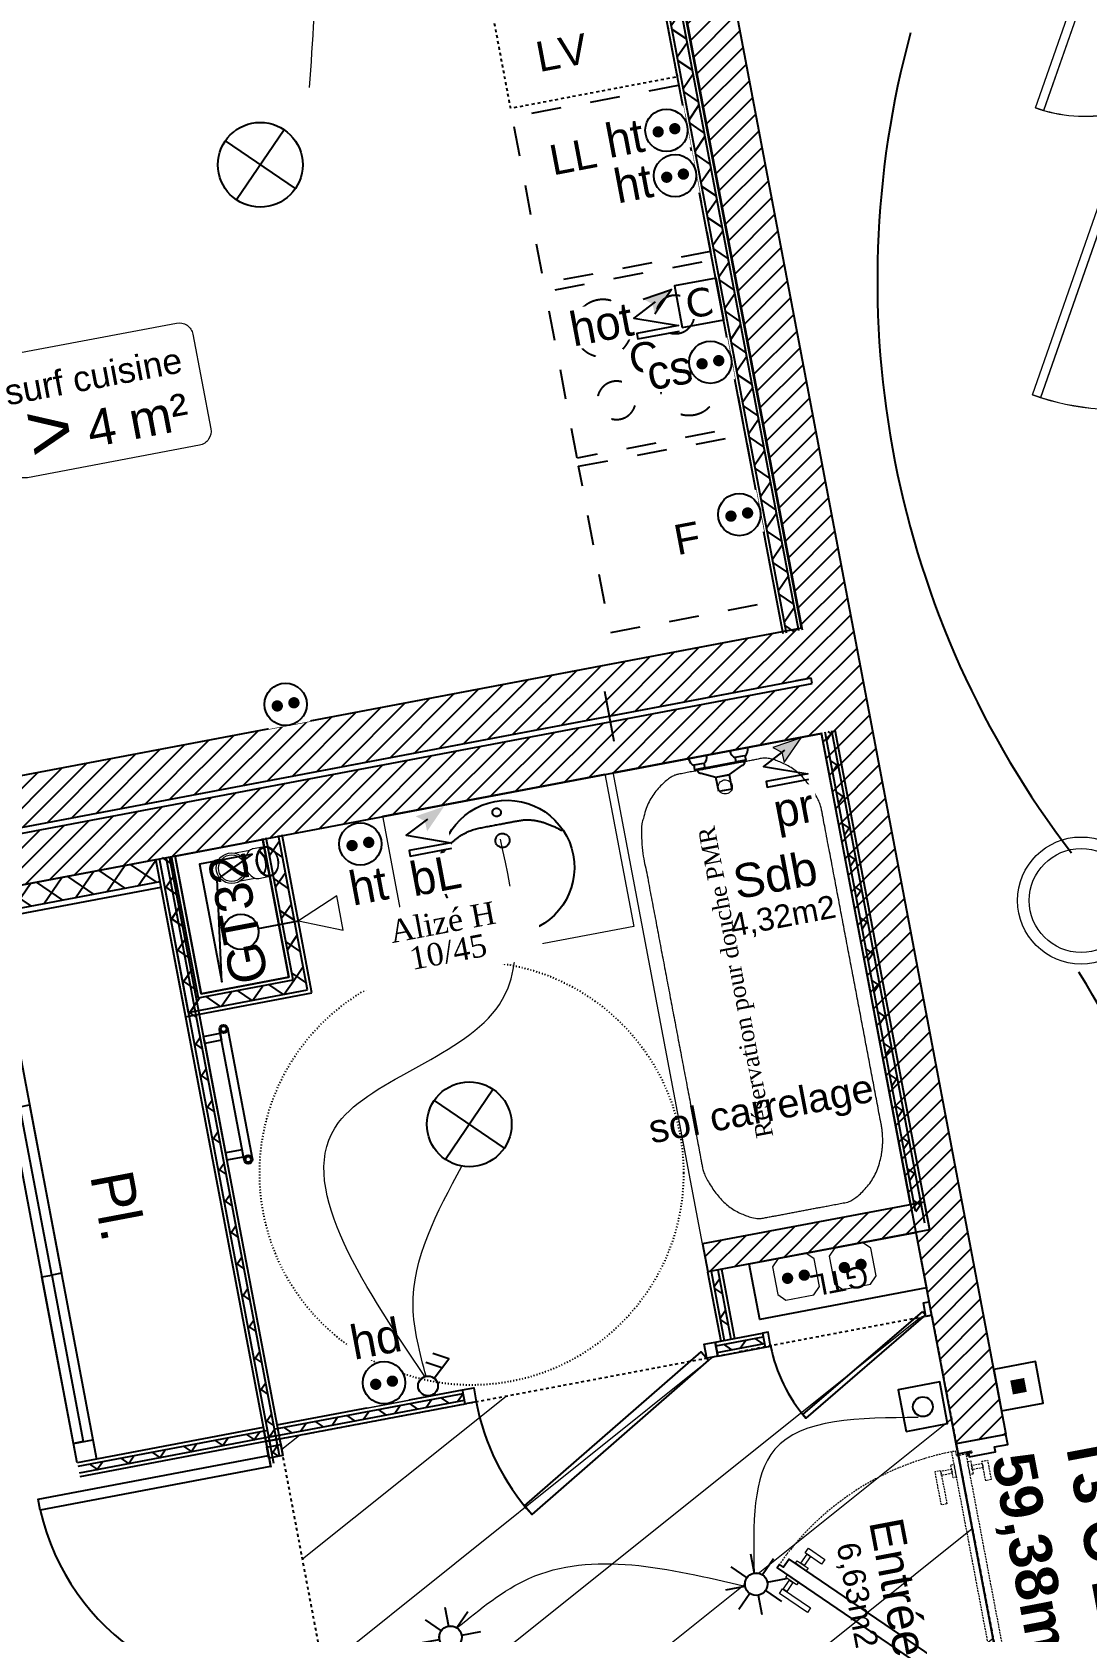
# Model space of a CAD drawing. Header units: centimetres. Extents: x 209280 to 319866, y -365283 to -277503.
# Drawn here: x 220700 to 224434, y -335328 to -329663 of the extents above; entities that cross this region are included whole.
import ezdxf

# ---------------------------------------------------------------- set-up
doc = ezdxf.new("R2010")
doc.units = ezdxf.units.CM
for name, pattern in [('Style de ligne -1', [0.41664, 0.20828, -0.20836]), ('Style de ligne -16', [0.192476, 0.123031, -0.069444]), ('Style de ligne -5', [0.20828, 0.069425, -0.138855])]:
    doc.linetypes.add(name, pattern=pattern)
doc.layers.get('0').update_dxf_attribs({"color": 252})
for name, color, linetype in [('3-BAT C-Niveau 1', 252, 'Continuous'), ('prlm-EAU-CHU', 42, 'Continuous'), ('prlm-EAU-EF', 161, 'Continuous'), ('prlm-GT', 242, 'Continuous'), ('prlm-MOD', 64, 'Continuous'), ('prlm-MOD-PB', 123, 'Continuous'), ('prlm-VMC', 93, 'Continuous')]:
    doc.layers.add(name, color=color, linetype=linetype)
for name, color, linetype, lineweight in [('prlm-CHAUFF-CONV', 1, 'Continuous', 25), ('prlm-ELEC-CFO', 1, 'Continuous', 25), ('prlm-GAZ', 2, 'Continuous', 25)]:
    doc.layers.add(name, color=color, linetype=linetype, lineweight=lineweight)
doc.layers.add('prlm-ZEROPLOT', color=254, linetype='Continuous', plot=False)
doc.styles.add('Geneva', font='arial.ttf')
doc.styles.add('Geneva (bold)', font='arialbd.ttf')
doc.styles.add('Helvetica', font='arial.ttf')
doc.styles.add('prlm-elec-cfo', font='comic.ttf', dxfattribs={"height": 12})
doc.styles.add('prlm-sejc', font='arial.ttf', dxfattribs={"height": 20})
doc.styles.add('prlm-vmc', font='pala.ttf', dxfattribs={"height": 14})
doc.styles.get("Standard").update_dxf_attribs({"font": 'isocp.shx', "height": 100})
pattern_1 = [(45, (89146.82, 134700.79), (-31.2347524, 39.0434405), [])]

# ---------------------------------------------------------------- blocks, each defined once
blk = doc.blocks.new('xi.ef100')
at = {"linetype": 'Continuous', "lineweight": 18}
for p, q in [((0, 0), (100, 0)), ((0, -30), (0, -35)), ((5, -30), (0, -30)), ((3.5, -32), (5, -32)), ((3.5, -35), (3.5, -32)), ((3.5, -35), (5, -32.4)), ((5, -32), (5, -30)), ((5, -32.4), (85.54, -78.9)), ((95, -30), (100, -30)), ((95, -32), (95, -30)), ((96.5, -32), (95, -32)), ((96.5, -35), (96.5, -32)), ((100, -30), (100, -35)), ((0, -35), (3.5, -35)), ((84.04, -81.5), (3.5, -35)), ((100, -35), (96.5, -35)), ((85.54, -78.9), (84.04, -81.5))]:
    blk.add_line(p, q, dxfattribs=at)
at = {"linetype": 'Continuous', "lineweight": 18, "flags": 128}
for points in [[(0, -35), (0, 0), (-5, 0), (-5, -35)], [(105, -35), (100, -35), (100, 0), (105, 0)]]:
    blk.add_lwpolyline(points, close=True, dxfattribs=at)
at = {"linetype": 'Continuous', "lineweight": 18}
blk.add_arc((3.5, -35), 93, 330, 0, dxfattribs=at)
at = {"insert": (51.73, -11.91), "char_height": 9.966, "width": 55.6525, "attachment_point": 5, "line_spacing_factor": 0.72537, "style": 'Geneva'}
blk.add_mtext('EF', dxfattribs=at)
blk = doc.blocks.new('xi.gdf60')
at = {"linetype": 'Continuous', "lineweight": 18}
for p, q in [((0, 0), (60, 0)), ((5, -30), (0, -30)), ((0, -30), (0, -35)), ((3.5, -35), (3.5, -32)), ((3.5, -32), (5, -32)), ((3.5, -35), (5, -32.4)), ((5, -32), (5, -30)), ((5, -32.4), (50.9, -58.9)), ((55, -32), (55, -30)), ((55, -30), (60, -30)), ((56.5, -32), (55, -32)), ((56.5, -35), (56.5, -32)), ((60, -30), (60, -35)), ((0, -35), (3.5, -35)), ((49.4, -61.5), (3.5, -35)), ((60, -35), (56.5, -35)), ((50.9, -58.9), (49.4, -61.5))]:
    blk.add_line(p, q, dxfattribs=at)
at = {"linetype": 'Continuous', "lineweight": 18, "flags": 128}
for points in [[(0, -35), (0, 0), (-5, 0), (-5, -35)], [(0, 0), (20, 0), (20, -20), (0, -20)], [(65, -35), (60, -35), (60, 0), (65, 0)]]:
    blk.add_lwpolyline(points, close=True, dxfattribs=at)
at = {"linetype": 'Continuous', "lineweight": 18}
blk.add_arc((3.5, -35), 53, 330, 0, dxfattribs=at)
at = {"insert": (31.83, -12.12), "char_height": 9.966, "width": 55.6525, "attachment_point": 5, "line_spacing_factor": 0.72537, "style": 'Geneva'}
blk.add_mtext('GDF', dxfattribs=at)
blk = doc.blocks.new('xi.be')
at = {"layer": 'prlm-VMC', "color": 0, "linetype": 'ByBlock', "lineweight": 5, "flags": 128}
blk.add_lwpolyline([(-6.17, -15), (6.17, -15), (0, 0)], close=True, dxfattribs=at)
at = {"layer": 'prlm-VMC', "color": 0, "linetype": 'ByBlock', "lineweight": 5}
blk.add_solid([(0, -1), (5.17, -14), (-5.17, -14), (0, -1)], dxfattribs=at)
blk = doc.blocks.new('xi.cee1')
at = {"layer": 'prlm-EAU-CHU', "color": 0, "lineweight": 13}
for p, q in [((7.43, 5), (2.17, 5)), ((12.09, 5.34), (8.77, 5.34)), ((2.17, -5), (7.43, -5)), ((8.77, -5.34), (12.09, -5.34))]:
    blk.add_line(p, q, dxfattribs=at)
for radius in [5.45, 4.69]:
    blk.add_circle((0, 0), radius, dxfattribs=at)
for centre, radius, start, end in [((10.09, 0.78), 4.99, 122.4397, 169.5051), ((8.79, 2.49), 2.86, 90.508, 118.9381), ((6.35, 0), 5.87, 317.8112, 42.1667), ((6.14, 0), 6.3, 318.9248, 41.0752), ((10.09, -0.78), 4.99, 190.4949, 237.5603), ((8.79, -2.49), 2.86, 241.0619, 269.492)]:
    blk.add_arc(centre, radius, start, end, dxfattribs=at)
for centre, major_axis, ratio in [((12.84, 0), (0, -5.44), 0.708306), ((12.94, 0), (0, -5.05), 0.707331)]:
    blk.add_ellipse(centre, major_axis=major_axis, ratio=ratio, dxfattribs=at)
blk = doc.blocks.new('xi.HOT')
at = {"layer": 'prlm-ELEC-CFO', "lineweight": 5}
blk.add_hatch(color=0, dxfattribs=at).paths.add_polyline_path([(-3, 6), (-0.1, 3.7), (0, 0), (7.5, 7.5)])
at = {"layer": 'prlm-ELEC-CFO', "color": 0}
for points in [[(-3, 6), (7.5, 7.5), (0, 0)], [(0.95, 4.23), (-7.5, 0), (7.5, -5.5), (-7.5, -5.5), (-7.5, -7.5), (7.5, -7.5)]]:
    blk.add_lwpolyline(points, dxfattribs=at)
blk = doc.blocks.new('xi.PCS')
at = {"color": 0, "lineweight": 5}
blk.add_wipeout([(-7.5, -7.5), (7.5, -7.5), (7.5, 7.5), (-7.5, 7.5)], dxfattribs=at).dxf.layer = 'prlm-ELEC-CFO'
at = {"layer": 'prlm-ELEC-CFO', "color": 0, "linetype": 'ByBlock', "lineweight": 5, "const_width": 2}
for points in [[(-4, 0, 1), (-2, 0, 1)], [(2, 0, 1), (4, 0, 1)]]:
    blk.add_lwpolyline(points, format="xyb", close=True, dxfattribs=at)
at = {"layer": 'prlm-ELEC-CFO', "color": 0, "linetype": 'ByBlock', "lineweight": -2}
blk.add_circle((0, 0), 7.5, dxfattribs=at)
blk = doc.blocks.new('xi.SF32')
at = {"layer": 'prlm-ELEC-CFO', "color": 0, "flags": 128}
blk.add_lwpolyline([(-7.5, -7.5), (7.5, -7.5), (7.5, 7.5), (-7.5, 7.5)], close=True, dxfattribs=at)
at = {"layer": 'prlm-ELEC-CFO', "color": 0, "linetype": 'ByBlock', "insert": (0, 0), "char_height": 10, "width": 11.36, "attachment_point": 5}
blk.add_mtext('{\\fVerdana|b0|i0|c0|p34;C}', dxfattribs=at)
blk = doc.blocks.new('xi.PC')
at = {"color": 0, "lineweight": 5}
blk.add_wipeout([(-7.5, -7.5), (7.5, -7.5), (7.5, 7.5), (-7.5, 7.5)], dxfattribs=at).dxf.layer = 'prlm-ELEC-CFO'
at = {"layer": 'prlm-ELEC-CFO', "color": 0, "linetype": 'ByBlock', "lineweight": 5, "const_width": 2}
for points in [[(-4, 0, 1), (-2, 0, 1)], [(2, 0, 1), (4, 0, 1)]]:
    blk.add_lwpolyline(points, format="xyb", close=True, dxfattribs=at)
at = {"layer": 'prlm-ELEC-CFO', "color": 0, "linetype": 'ByBlock', "lineweight": -2}
blk.add_circle((0, 0), 7.5, dxfattribs=at)
blk = doc.blocks.new('xi.PCHT')
at = {"color": 0, "lineweight": 5}
blk.add_wipeout([(-7.5, -7.5), (7.5, -7.5), (7.5, 7.5), (-7.5, 7.5)], dxfattribs=at).dxf.layer = 'prlm-ELEC-CFO'
at = {"layer": 'prlm-ELEC-CFO', "color": 0, "linetype": 'ByBlock', "lineweight": 5, "const_width": 2}
for points in [[(-4, 0, 1), (-2, 0, 1)], [(2, 0, 1), (4, 0, 1)]]:
    blk.add_lwpolyline(points, format="xyb", close=True, dxfattribs=at)
at = {"layer": 'prlm-ELEC-CFO', "color": 0, "linetype": 'ByBlock', "lineweight": -2}
blk.add_circle((0, 0), 7.5, dxfattribs=at)
blk = doc.blocks.new('xi.PTCE')
at = {"layer": 'prlm-ELEC-CFO', "color": 0}
for points in [[(-10.61, 10.61), (10.61, -10.61)], [(10.61, 10.61), (-10.61, -10.61)]]:
    blk.add_lwpolyline(points, dxfattribs=at)
at = {"layer": 'prlm-ELEC-CFO', "color": 0, "linetype": 'ByBlock'}
blk.add_circle((0, 0), 15, dxfattribs=at)
blk = doc.blocks.new('xi.4m²')
at = {"color": 0}
blk.add_wipeout([(-34.54, 20.54), (34.54, 20.54), (34.54, -20.54), (-34.54, -20.54)], dxfattribs=at).dxf.layer = 'prlm-ELEC-CFO'
at = {"layer": 'prlm-ELEC-CFO', "color": 0, "lineweight": 13}
blk.add_lwpolyline([(-31, 22), (31, 22, -0.414214), (36, 17), (36, -17, -0.414214), (31, -22), (-31, -22, -0.414214), (-36, -17), (-36, 17, -0.414214)], format="xyb", close=True, dxfattribs=at)
at = {"layer": 'prlm-ELEC-CFO', "color": 0, "attachment_point": 6, "line_spacing_factor": 0.8, "style": 'prlm-sejc'}
for s, insert, char_height in [('surf cuisine', (30.36, 8.9), 9), ('4 m²', (29.31, -9.19), 13)]:
    blk.add_mtext(s, dxfattribs=dict(at, insert=insert, char_height=char_height))
at = {"layer": 'prlm-ELEC-CFO', "color": 0, "style": 'prlm-sejc', "flags": 8}
blk.add_attdef('?', (-28.3, -16.79), '', height=20, dxfattribs=at)
blk = doc.blocks.new('xi.PCHD')
at = {"color": 0, "lineweight": 5}
blk.add_wipeout([(-7.5, -7.5), (7.5, -7.5), (7.5, 7.5), (-7.5, 7.5)], dxfattribs=at).dxf.layer = 'prlm-ELEC-CFO'
at = {"layer": 'prlm-ELEC-CFO', "color": 0, "linetype": 'ByBlock', "lineweight": 5, "const_width": 2}
for points in [[(-4, 0, 1), (-2, 0, 1)], [(2, 0, 1), (4, 0, 1)]]:
    blk.add_lwpolyline(points, format="xyb", close=True, dxfattribs=at)
at = {"layer": 'prlm-ELEC-CFO', "color": 0, "linetype": 'ByBlock', "lineweight": -2}
blk.add_circle((0, 0), 7.5, dxfattribs=at)
blk = doc.blocks.new('xi.PR')
at = {"layer": 'prlm-ELEC-CFO', "lineweight": 5}
blk.add_hatch(color=0, dxfattribs=at).paths.add_polyline_path([(-3, 6), (-0.1, 3.7), (0, 0), (7.5, 7.5)])
at = {"layer": 'prlm-ELEC-CFO', "color": 0, "lineweight": 5, "flags": 128}
blk.add_lwpolyline([(-3, 6), (-0.1, 3.7), (0, 0), (7.5, 7.5)], close=True, dxfattribs=at)
at = {"layer": 'prlm-ELEC-CFO', "color": 0}
blk.add_lwpolyline([(0.95, 4.23), (-7.5, 0), (7.5, -5.5), (-7.5, -5.5), (-7.5, -7.5), (7.5, -7.5)], dxfattribs=at)
blk = doc.blocks.new('xi.DA')
at = {"layer": 'prlm-ELEC-CFO', "color": 0}
for points in [[(0.61, -1.67), (7.04, 4.05), (1.81, 7.01)], [(4.05, 1.39), (-1.17, 4.34)]]:
    blk.add_lwpolyline(points, dxfattribs=at)
blk.add_circle((-2, -4), 3.5, dxfattribs=at)
blk = doc.blocks.new('xi.BL')
at = {"color": 0, "lineweight": 5}
blk.add_wipeout([(-7.5, -7.5), (7.5, -7.5), (7.5, 7.5), (-7.5, 7.5)], dxfattribs=at).dxf.layer = 'prlm-ELEC-CFO'
at = {"layer": 'prlm-ELEC-CFO', "lineweight": 5}
blk.add_hatch(color=0, dxfattribs=at).paths.add_polyline_path([(-3, 6), (-0.1, 3.7), (0, 0), (7.5, 7.5)])
at = {"layer": 'prlm-ELEC-CFO', "color": 0}
blk.add_lwpolyline([(0.95, 4.23), (-7.5, 0), (7.5, -5.5), (-7.5, -5.5), (-7.5, -7.5), (7.5, -7.5)], dxfattribs=at)
blk = doc.blocks.new('xi.dchrob')
at = {"layer": 'prlm-MOD', "color": 161}
for p, q in [((8.16, -2.3), (8.16, 2.3)), ((13.38, 1.16), (13.38, -1.16))]:
    blk.add_line(p, q, dxfattribs=at)
for points in [[(0, 10.66), (0, 4.16)], [(5.77, 7.56), (8.16, 2.38)], [(4.19, -5.66), (4.19, 5.66)], [(0, -4.16), (0, -10.66)], [(5.77, -7.26), (8.16, -2.37)]]:
    blk.add_lwpolyline(points, dxfattribs=at)
for points in [[(2.5, 9.16), (4.19, 9.16), (4.19, 5.66), (2.5, 5.66)], [(13.38, -2.37), (8.16, -2.37), (8.16, 2.38), (13.38, 2.38)], [(2.5, -5.66), (4.19, -5.66), (4.19, -9.16), (2.5, -9.16)]]:
    blk.add_lwpolyline(points, close=True, dxfattribs=at)
for centre, radius, start, end in [((0, 7.41), 3.25, 32.579, 90), ((4.65, 7.56), 1.13, 0, 114.0743), ((0, 7.41), 3.25, 270, 327.421), ((0, -7.41), 3.25, 32.579, 90), ((0, -7.41), 3.25, 270, 327.421), ((4.65, -7.26), 1.13, 245.9257, 360)]:
    blk.add_arc(centre, radius, start, end, dxfattribs=at)
blk = doc.blocks.new('xi.PCGTL')
at = {"layer": 'prlm-ELEC-CFO', "color": 0, "lineweight": 0}
blk.add_lwpolyline([(-7.5, -5), (-5, -7.5), (5, -7.5), (7.5, -5), (7.5, 5), (5, 7.5), (-5, 7.5), (-7.5, 5)], close=True, dxfattribs=at)
at = {"layer": 'prlm-ELEC-CFO', "color": 0, "linetype": 'ByBlock', "lineweight": 5, "const_width": 2}
for points in [[(-4, 0, 1), (-2, 0, 1)], [(2, 0, 1), (4, 0, 1)]]:
    blk.add_lwpolyline(points, format="xyb", close=True, dxfattribs=at)
blk = doc.blocks.new('xi.BSO')
at = {"layer": 'prlm-ELEC-CFO', "lineweight": 5}
blk.add_hatch(color=0, dxfattribs=at).paths.add_polyline_path([(-2.5, -2.5), (2.5, -2.5), (2.5, 2.5), (-2.5, 2.5)])
at = {"layer": 'prlm-ELEC-CFO', "color": 0, "flags": 128}
blk.add_lwpolyline([(-7.5, -7.5), (7.5, -7.5), (7.5, 7.5), (-7.5, 7.5)], close=True, dxfattribs=at)
blk = doc.blocks.new('xi.BP')
at = {"layer": 'prlm-ELEC-CFO', "color": 0, "flags": 128}
blk.add_lwpolyline([(-7.5, -7.5), (7.5, -7.5), (7.5, 7.5), (-7.5, 7.5)], close=True, dxfattribs=at)
at = {"layer": 'prlm-ELEC-CFO', "color": 0}
blk.add_circle((0, 0), 3.5, dxfattribs=at)
blk = doc.blocks.new('xi.SPOT')
at = {"color": 0, "lineweight": 5}
blk.add_wipeout([(-4, 0), (-2.83, -2.83), (0, -4), (2.83, -2.83), (4, 0), (2.83, 2.83), (0, 4), (-2.83, 2.83)], dxfattribs=at).dxf.layer = 'prlm-ELEC-CFO'
at = {"layer": 'prlm-ELEC-CFO', "color": 0, "linetype": 'ByBlock', "lineweight": -2, "flags": 128}
for points in [[(-7.69, 7.69), (-2.83, 2.83)], [(0, 10.88), (0, 4)], [(7.69, 7.69), (2.83, 2.83)], [(-10.88, 0), (-4, 0)], [(4, 0), (10.88, 0)], [(-2.83, -2.83), (-7.69, -7.69)], [(0, -4), (0, -10.88)], [(2.83, -2.83), (7.69, -7.69)]]:
    blk.add_lwpolyline(points, dxfattribs=at)
at = {"layer": 'prlm-ELEC-CFO', "color": 0, "linetype": 'ByBlock', "lineweight": -2}
blk.add_circle((0, 0), 4, dxfattribs=at)
blk = doc.blocks.new('xi.tsl-050-050')
at = {"layer": 'prlm-CHAUFF-CONV', "linetype": 'ByBlock', "lineweight": -2}
h = blk.add_hatch(color=0, dxfattribs=at)
edge = h.paths.add_edge_path()
edge.add_arc((-23.5, 7.5), 1.5, 0, 360)
edge = h.paths.add_edge_path(flags=17)
edge.add_arc((-23.5, 7.5), 1, 0, 360)
edge = h.paths.add_edge_path()
edge.add_arc((23.5, 7.5), 1.5, 0, 360)
edge = h.paths.add_edge_path(flags=17)
edge.add_arc((23.5, 7.5), 1, 0, 360)
at = {"layer": 'prlm-CHAUFF-CONV', "color": 0, "linetype": 'ByBlock', "lineweight": -2, "flags": 128}
for points in [[(23.5, 9), (-23.5, 9)], [(23.5, 6), (-23.5, 6)]]:
    blk.add_lwpolyline(points, dxfattribs=at)
at = {"layer": 'prlm-CHAUFF-CONV', "color": 0, "linetype": 'ByBlock', "lineweight": -2}
for points in [[(-19.73, 0), (-22.27, 0), (-22.27, 6), (-19.73, 6)], [(19.73, 0), (22.27, 0), (22.27, 6), (19.73, 6)]]:
    blk.add_lwpolyline(points, close=True, dxfattribs=at)
for centre, radius in [((-23.5, 7.5), 1.5), ((-23.5, 7.5), 1), ((23.5, 7.5), 1.5), ((23.5, 7.5), 1)]:
    blk.add_circle(centre, radius, dxfattribs=at)
at = {"layer": 'prlm-ZEROPLOT', "linetype": 'ByBlock', "lineweight": -2, "flags": 128}
blk.add_lwpolyline([(-21, 0), (21, 0)], dxfattribs=at)
blk = doc.blocks.new('xi.lumD')
at = {"layer": 'prlm-ELEC-CFO', "color": 0, "linetype": 'ByBlock', "lineweight": 13}
for radius in [22.49, 18.39]:
    blk.add_circle((0, 0), radius, dxfattribs=at)
blk = doc.blocks.new('Baignoire 175x75')
at = {"linetype": 'Continuous', "lineweight": 18, "flags": 128}
blk.add_lwpolyline([(0, 0), (170, 0), (170, -75), (0, -75)], close=True, dxfattribs=at)
at = {"linetype": 'Continuous', "lineweight": 18}
blk.add_ellipse((12.5, -37), major_axis=(2.5, 0), ratio=1, dxfattribs=at)
blk.add_open_spline([(140.1, -5), (146.77, -5), (158.33, -10.35), (165, -19.6), (165, -37.5), (165, -55.4), (158.33, -64.65), (146.77, -70), (85, -70), (23.23, -70), (11.67, -64.65), (5, -55.4), (5, -37.5), (5, -19.6), (11.67, -10.35), (23.23, -5), (83.33, -5), (140.1, -5)], degree=2, knots=[0, 0, 0, 0.017264, 0.034528, 0.051791, 0.150116, 0.16738, 0.184644, 0.201908, 0.504316, 0.52158, 0.538843, 0.556107, 0.654432, 0.671696, 0.68896, 0.706224, 1, 1, 1], dxfattribs=at)
blk = doc.blocks.new('xi.gtl')
at = {"linetype": 'Continuous', "flags": 128}
for points in [[(2.8, 22.99), (2.02, 24.35), (50.51, 52.34), (51.28, 50.98)], [(0, 25), (2.02, 25), (2.02, 20), (0, 20)], [(60, 25), (57.98, 25), (57.98, 20), (60, 20)], [(0, 15), (60, 15), (60, -5), (0, -5)]]:
    blk.add_lwpolyline(points, close=True, dxfattribs=at)
at = {"linetype": 'Continuous'}
blk.add_arc((2.02, 24.35), 55.99, 0.6678, 30, dxfattribs=at)
at = {"insert": (19.5, 10.66), "char_height": 7.565, "attachment_point": 1, "line_spacing_factor": 0.834288, "style": 'Helvetica'}
blk.add_mtext('GTL', dxfattribs=at)
at = {"flags": 1}
blk.add_attdef('GTL', (0, -5), '', height=0.018, dxfattribs=at)
blk = doc.blocks.new('Groupe-102-1')
at = {"linetype": 'Continuous', "lineweight": 18, "flags": 128}
blk.add_lwpolyline([(13386.91, -46753.06), (13308.3, -46767.92), (13298.08, -46713.88), (13376.69, -46699.02)], close=True, dxfattribs=at)
at = {"linetype": 'Continuous'}
for centre, major_axis in [((13342.14, -46732.16), (-4.41, 23.34)), ((13338.35, -46712.68), (-1.47, -0.28)), ((13340.45, -46722.64), (-2.46, -0.46))]:
    blk.add_ellipse(centre, major_axis=major_axis, ratio=1, dxfattribs=at)
blk.add_open_spline([(13319.34, -46727.16), (13324.53, -46719.77), (13339.84, -46716.77), (13353.12, -46714.36), (13361.53, -46719.18)], degree=2, dxfattribs=at)
blk = doc.blocks.new('Groupe-103-1')
at = {"linetype": 'Continuous', "flags": 128}
for points in [[(13189.91, -46943), (13153.69, -46751.72), (13160.56, -46750.42), (13196.79, -46941.69)], [(13154.99, -46758.6), (13153.69, -46751.72), (13160.56, -46750.42), (13161.87, -46757.3)], [(13166.15, -46817.55), (13154.99, -46758.6), (13158.43, -46757.95), (13169.59, -46816.9)], [(13180.88, -46876.51), (13169.59, -46816.9), (13173.03, -46816.25), (13184.32, -46875.86)], [(13188.61, -46936.12), (13177.44, -46877.17), (13180.88, -46876.51), (13192.04, -46935.47)], [(13189.91, -46943), (13188.61, -46936.12), (13195.48, -46934.82), (13196.79, -46941.69)]]:
    blk.add_lwpolyline(points, close=True, dxfattribs=at)
blk = doc.blocks.new('Sol carrelage')
at = {"insert": (0, -0.78), "char_height": 10.0872, "attachment_point": 2, "line_spacing_factor": 0.834288, "style": 'Helvetica'}
blk.add_mtext('sol carrelage', dxfattribs=at)
blk = doc.blocks.new('Groupe-46-1')
at = {"linetype": 'Style de ligne -1', "ltscale": 50.8, "flags": 128}
blk.add_lwpolyline([(13367.4, -46590.16), (13426.36, -46579), (13437.52, -46637.95), (13378.57, -46649.12)], close=True, dxfattribs=at)
at = {"insert": (13404.8, -46610.34), "char_height": 10.66, "attachment_point": 2, "rotation": 10.7475, "line_spacing_factor": 1.060906, "style": 'Geneva'}
blk.add_mtext('F', dxfattribs=at)
blk = doc.blocks.new('Groupe-47-1')
at = {"linetype": 'Style de ligne -1', "ltscale": 50.8, "flags": 128}
blk.add_lwpolyline([(13366.85, -46587.22), (13355.68, -46528.26), (13414.64, -46517.1), (13425.8, -46576.05)], close=True, dxfattribs=at)
at = {"linetype": 'Style de ligne -1', "ltscale": 50.8}
for points in [[(13378.32, -46531.37), (13380.99, -46531.99), (13384.97, -46535.72), (13386.55, -46540.94), (13385.29, -46546.24), (13381.54, -46550.22), (13376.3, -46551.79), (13370.97, -46550.55), (13366.99, -46546.83), (13365.41, -46541.61), (13366.67, -46536.3), (13370.42, -46532.33), (13375.66, -46530.75), (13378.32, -46531.37)], [(13400.07, -46543), (13398.29, -46542.59), (13395.64, -46540.11), (13394.58, -46536.63), (13395.42, -46533.09), (13397.92, -46530.44), (13401.42, -46529.39), (13404.97, -46530.22), (13407.63, -46532.7), (13408.68, -46536.18), (13407.84, -46539.72), (13405.34, -46542.37), (13401.84, -46543.42), (13400.07, -46543)], [(13404.13, -46571.83), (13401.47, -46571.21), (13397.48, -46567.48), (13395.91, -46562.27), (13397.16, -46556.96), (13400.91, -46552.99), (13406.16, -46551.41), (13411.48, -46552.65), (13415.47, -46556.38), (13417.05, -46561.59), (13415.79, -46566.9), (13412.04, -46570.87), (13406.8, -46572.45), (13404.13, -46571.83)], [(13382.39, -46560.2), (13384.16, -46560.61), (13386.82, -46563.1), (13387.87, -46566.57), (13387.03, -46570.11), (13384.53, -46572.76), (13381.04, -46573.81), (13377.49, -46572.98), (13374.83, -46570.5), (13373.78, -46567.02), (13374.62, -46563.49), (13377.12, -46560.84), (13380.61, -46559.78), (13382.39, -46560.2)]]:
    blk.add_open_spline(points, degree=2, dxfattribs=at)
blk = doc.blocks.new('Groupe-50-1')
at = {"linetype": 'Style de ligne -1', "ltscale": 50.8, "flags": 128}
blk.add_lwpolyline([(13414.07, -46514.15), (13355.13, -46525.37), (13343.91, -46466.43), (13402.86, -46455.21)], close=True, dxfattribs=at)

msp = doc.modelspace()

# ---------------------------------------------------------------- hatches: boundary and pattern name
at = {"linetype": 'Continuous'}
h = msp.add_hatch(dxfattribs=at)
h.set_pattern_fill('02_ISOLANT', color=256, scale=10, angle=-79.276405, style=0, pattern_type=2)
h.set_pattern_definition([(325.723595, (88960.93, 134700.79), (45.054865, 66.106423), []), (55.723595, (88960.93, 134700.79), (66.106423, -45.054865), [])])
h.paths.add_polyline_path([(222697.605, -328003.51), (222654.373, -328011.698), (223369.948, -331790.237), (223413.179, -331782.049)])
h = msp.add_hatch(dxfattribs=at)
h.set_pattern_fill('02_ISOLANT', color=256, scale=10, angle=100.701401, style=0, pattern_type=2)
h.set_pattern_definition([(145.7014, (88960.93, 134700.79), (-45.080468, -66.088966), []), (235.7014, (88960.93, 134700.79), (-66.088966, 45.080468), [])])
h.paths.add_polyline_path([(223827.546, -333838.076), (223860.041, -333880.785), (223530.586, -332137.424), (223507.003, -332141.881)])
h = msp.add_hatch(dxfattribs=at)
h.set_pattern_fill('02_ISOLANT', color=256, scale=10, angle=100.723595, style=0, pattern_type=2)
h.set_pattern_definition([(145.723595, (88960.93, 134700.79), (-45.054865, -66.106423), []), (235.723595, (88960.93, 134700.79), (-66.106423, 45.054865), [])])
h.paths.add_polyline_path([(221624.393, -333019.531), (221675.812, -333054.576), (221572.287, -332507.92), (221529.056, -332516.107)])
h = msp.add_hatch(dxfattribs=at)
h.set_pattern_fill('02_ISOLANT', color=256, scale=10, angle=-169.277032, style=0, pattern_type=2)
h.set_pattern_definition([(235.722968, (88960.93, 134700.79), (66.10593, -45.055588), []), (325.722968, (88960.93, 134700.79), (-45.055588, -66.10593), [])])
h.paths.add_polyline_path([(221152.365, -332672.151), (221137.481, -332593.548), (216769.1, -333420.776), (216783.985, -333499.379)])
h = msp.add_hatch(dxfattribs=at)
h.set_pattern_fill('02_ISOLANT', color=256, scale=10, angle=-79.276405, style=0, pattern_type=2)
h.set_pattern_definition([(325.723595, (88960.93, 134700.79), (45.054865, 66.106423), []), (55.723595, (88960.93, 134700.79), (66.106423, -45.054865), [])])
h.paths.add_polyline_path([(221192.892, -332579.813), (221149.66, -332588), (221253.177, -333134.614), (221288.222, -333083.195)])
h = msp.add_hatch(dxfattribs=at)
h.set_pattern_fill('02_ISOLANT', color=256, scale=10, angle=-79.276405, style=0, pattern_type=2)
h.set_pattern_definition([(325.723595, (88960.93, 134700.79), (45.054865, 66.106423), []), (55.723595, (88960.93, 134700.79), (66.106423, -45.054865), [])])
h.paths.add_polyline_path([(221173.241, -332583.534), (221149.66, -332588), (221555.264, -334729.759), (221574.379, -334701.713)])
h = msp.add_hatch(dxfattribs=at)
h.set_pattern_fill('02_ISOLANT', color=256, scale=10, angle=10.723595, style=0, pattern_type=2)
h.set_pattern_definition([(55.723595, (88960.93, 134700.79), (-66.106423, 45.054865), []), (145.723595, (88960.93, 134700.79), (45.054865, 66.106423), [])])
h.paths.add_polyline_path([(221288.222, -333083.195), (221253.177, -333134.614), (221675.812, -333054.576), (221624.393, -333019.531)])
h = msp.add_hatch(dxfattribs=at)
h.set_pattern_fill('MURS MACONNERIE-2', color=256, scale=10, style=0, pattern_type=2)
h.set_pattern_definition([(45, (89146.82, 134700.79), (-31.2347524, 39.0434405), [])])
h.paths.add_polyline_path([(223876.703, -333904.21), (223858.134, -333805.949), (223073.278, -333954.269), (223091.847, -334052.53)])
h = msp.add_hatch(dxfattribs=at)
h.set_pattern_fill('02_ISOLANT', color=256, scale=10, angle=-79.276405, style=0, pattern_type=2)
h.set_pattern_definition([(325.723595, (88960.93, 134700.79), (45.054865, 66.106423), []), (55.723595, (88960.93, 134700.79), (66.106423, -45.054865), [])])
h.paths.add_polyline_path([(223127.659, -334045.767), (223104.078, -334050.233), (223150.586, -334295.815), (223174.169, -334291.358)])
h = msp.add_hatch(dxfattribs=at)
h.set_pattern_fill('02_ISOLANT', color=256, scale=10, angle=10.701401, style=0, pattern_type=2)
h.set_pattern_definition([(55.7014, (88960.93, 134700.79), (-66.088966, 45.080468), []), (145.7014, (88960.93, 134700.79), (45.080468, 66.088966), [])])
h.paths.add_polyline_path([(223120.724, -334314.688), (223125.181, -334338.271), (223292.377, -334306.675), (223287.92, -334283.092)])
h = msp.add_hatch(dxfattribs=at)
h.set_pattern_fill('02_ISOLANT', color=256, scale=10, angle=10.701401, style=0, pattern_type=2)
h.set_pattern_definition([(55.7014, (88960.93, 134700.79), (-66.088966, 45.080468), []), (145.7014, (88960.93, 134700.79), (45.080468, 66.088966), [])])
h.paths.add_polyline_path([(221556.48, -334610.295), (221537.353, -334638.334), (222231.007, -334507.249), (222226.551, -334483.667)])
h = msp.add_hatch(dxfattribs=at)
h.set_pattern_fill('02_ISOLANT', color=256, scale=10, angle=-169.276405, style=0, pattern_type=2)
h.set_pattern_definition([(235.723595, (88960.93, 134700.79), (66.106423, -45.054865), []), (325.723595, (88960.93, 134700.79), (-45.054865, -66.106423), [])])
h.paths.add_polyline_path([(221561.513, -334633.974), (221533.476, -334614.857), (220862.43, -334741.939), (220866.896, -334765.519)])
h = msp.add_hatch(dxfattribs=at)
h.set_pattern_fill('02_ISOLANT', color=256, scale=10, angle=-79.276251, style=0, pattern_type=2)
h.set_pattern_definition([(325.723749, (88960.93, 134700.79), (45.054687, 66.106544), []), (55.723749, (88960.93, 134700.79), (66.106544, -45.054687), [])])
h.paths.add_polyline_path([(221564.109, -334647.587), (221536.062, -334628.472), (221544.09, -334670.86), (221567.67, -334666.394)])
at = {"layer": '3-BAT C-Niveau 1', "linetype": 'Continuous'}
h = msp.add_hatch(dxfattribs=at)
h.set_pattern_fill('MURS MACONNERIE-2', color=256, scale=10, style=0, pattern_type=2)
h.set_pattern_definition(pattern_1)
h.paths.add_polyline_path([(223971.073, -334662.236), (224147.93, -334628.743), (222456.469, -325697.101), (222279.612, -325730.594)])
h = msp.add_hatch(dxfattribs=at)
h.set_pattern_fill('MURS MACONNERIE-2', color=256, scale=10, style=0, pattern_type=2)
h.set_pattern_definition(pattern_1)
h.paths.add_polyline_path([(216623.489, -333244.795), (223457.542, -331950.572), (223424.049, -331773.715), (216589.996, -333067.938)])
h = msp.add_hatch(dxfattribs=at)
h.set_pattern_fill('MURS MACONNERIE-2', color=256, scale=10, style=0, pattern_type=2)
h.set_pattern_definition(pattern_1)
h.paths.add_polyline_path([(223494.757, -332147.079), (223461.264, -331970.223), (216637.353, -333262.525), (216670.846, -333439.381)])
at = {"layer": '3-BAT C-Niveau 1', "linetype": 'Continuous', "lineweight": 18}
h = msp.add_hatch(dxfattribs=at)
h.set_pattern_fill('BA 13', color=256, scale=10, style=0, pattern_type=2)
h.set_pattern_definition([(218.65981, (88960.93, 134700.8), (-199.24783, 287.75041), [])])
h.paths.add_polyline_path([(223042.612, -337274.896), (222806.714, -336028.014), (223196.645, -335954.17), (223187.341, -335905.043), (222748.286, -335988.191), (223165.037, -338190.098), (223881.331, -338054.446), (223926.469, -338292.795), (222325.248, -338596.033), (222280.11, -338357.685), (222280.089, -338357.689), (222318.249, -338559.192), (221660.157, -338683.821), (221385.014, -337230.429), (222043.106, -337105.801), (221576.866, -334644.097), (223196.225, -334337.957), (223196.102, -334336.238), (223884.161, -334205.934), (223884.99, -334207.678), (224418.6, -337014.313)])

# ---------------------------------------------------------------- linework, layer by layer
at = {"linetype": 'Continuous'}
for p, q in [((222697.605, -328003.51), (223413.179, -331782.049)), ((222697.605, -328003.51), (223413.179, -331782.049)), ((222710.378, -328001.091), (223425.952, -331779.631)), ((222654.373, -328011.698), (223369.948, -331790.237)), ((222654.373, -328011.698), (223369.948, -331790.237)), ((223809.944, -333814.943), (223494.229, -332144.295)), ((223827.546, -333838.076), (223507.003, -332141.881)), ((223827.546, -333838.076), (223507.003, -332141.881)), ((223860.041, -333880.785), (223530.586, -332137.424)), ((223860.041, -333880.785), (223530.586, -332137.424)), ((221609.202, -333009.177), (221516.283, -332518.526)), ((221624.393, -333019.531), (221529.056, -332516.107)), ((221624.393, -333019.531), (221529.056, -332516.107)), ((221675.812, -333054.576), (221572.287, -332507.92)), ((221675.812, -333054.576), (221572.287, -332507.92)), ((221137.481, -332593.548), (216769.1, -333420.776)), ((221149.66, -332588), (221555.264, -334729.759)), ((221149.66, -332588), (221555.264, -334729.759)), ((221149.66, -332588), (221253.177, -333134.614)), ((221149.66, -332588), (221253.177, -333134.614)), ((221173.241, -332583.534), (221574.379, -334701.713)), ((221173.241, -332583.534), (221574.379, -334701.713)), ((221186.014, -332581.115), (221584.733, -334686.521)), ((221192.892, -332579.813), (221288.222, -333083.195)), ((221192.892, -332579.813), (221288.222, -333083.195)), ((221205.665, -332577.394), (221298.576, -333068.003)), ((221152.365, -332672.151), (216783.985, -333499.379)), ((221156.087, -332691.802), (216787.706, -333519.03)), ((221288.222, -333083.195), (221624.393, -333019.531)), ((221288.222, -333083.195), (221624.393, -333019.531)), ((221298.576, -333068.003), (221609.202, -333009.177)), ((221253.177, -333134.614), (221675.812, -333054.576)), ((221253.177, -333134.614), (221675.812, -333054.576)), ((223858.134, -333805.949), (223073.278, -333954.269)), ((223858.134, -333805.949), (223876.703, -333904.21)), ((223073.278, -333954.269), (223091.847, -334052.53)), ((223876.703, -333904.21), (223091.847, -334052.53)), ((223104.078, -334050.233), (223150.586, -334295.815)), ((223104.078, -334050.233), (223150.586, -334295.815)), ((223127.659, -334045.767), (223174.169, -334291.358)), ((223127.659, -334045.767), (223174.169, -334291.358)), ((223140.432, -334043.349), (223186.943, -334288.944)), ((223118.31, -334301.914), (223285.506, -334270.318)), ((223120.724, -334314.688), (223287.92, -334283.092)), ((223120.724, -334314.688), (223287.92, -334283.092)), ((223125.181, -334338.271), (223292.377, -334306.675)), ((223125.181, -334338.271), (223292.377, -334306.675)), ((221537.353, -334638.334), (222231.007, -334507.249)), ((221537.353, -334638.334), (222231.007, -334507.249)), ((221556.48, -334610.295), (222226.551, -334483.667)), ((221556.48, -334610.295), (222226.551, -334483.667)), ((221566.839, -334595.107), (222224.137, -334470.893)), ((221533.476, -334614.857), (220862.43, -334741.939)), ((221533.476, -334614.857), (220862.43, -334741.939)), ((221561.513, -334633.974), (220866.896, -334765.519)), ((221561.513, -334633.974), (220866.896, -334765.519)), ((221536.062, -334628.472), (221544.09, -334670.86)), ((221536.062, -334628.472), (221544.09, -334670.86)), ((221576.7, -334644.329), (220869.315, -334778.292)), ((221564.109, -334647.587), (221567.67, -334666.394)), ((221564.109, -334647.587), (221567.67, -334666.394)), ((221579.301, -334657.941), (221580.443, -334663.975))]:
    msp.add_line(p, q, dxfattribs=at)
at = {"linetype": 'Continuous', "lineweight": 25}
for p, q in [((222710.378, -328001.091), (223425.952, -331779.631)), ((222641.6, -328014.116), (223357.175, -331792.655)), ((223809.944, -333814.943), (223494.229, -332144.295)), ((223877.643, -333903.919), (223543.36, -332135.01)), ((221609.202, -333009.177), (221516.283, -332518.526)), ((221691.004, -333064.93), (221585.06, -332505.501)), ((221137.481, -332593.548), (216769.1, -333420.776)), ((221136.887, -332590.419), (221544.909, -334744.951)), ((221136.887, -332590.419), (221242.823, -333149.806)), ((221186.014, -332581.115), (221584.733, -334686.521)), ((221205.665, -332577.394), (221298.576, -333068.003)), ((221156.087, -332691.802), (216787.706, -333519.03)), ((221298.576, -333068.003), (221609.202, -333009.177)), ((221242.823, -333149.806), (221691.004, -333064.93)), ((223091.305, -334052.652), (223137.812, -334298.229)), ((223140.432, -334043.349), (223186.943, -334288.944)), ((223186.943, -334288.944), (223285.506, -334270.318)), ((223118.31, -334301.914), (223137.812, -334298.229)), ((223127.595, -334351.045), (223118.31, -334301.914)), ((223127.595, -334351.045), (223294.791, -334319.449)), ((221526.994, -334653.522), (222233.421, -334520.023)), ((221566.839, -334595.107), (222224.137, -334470.893)), ((222233.421, -334520.023), (222224.137, -334470.893)), ((221518.289, -334604.502), (220860.011, -334729.166)), ((221520.87, -334618.118), (221531.317, -334673.279)), ((221576.7, -334644.329), (220869.315, -334778.292)), ((221531.317, -334673.279), (221580.443, -334663.975)), ((221579.301, -334657.941), (221580.443, -334663.975))]:
    msp.add_line(p, q, dxfattribs=at)
at = {"linetype": 'Continuous', "lineweight": 18}
for p, q in [((223858.134, -333805.949), (223073.278, -333954.269)), ((223876.703, -333904.21), (223091.847, -334052.53))]:
    msp.add_line(p, q, dxfattribs=at)
at = {"linetype": 'Style de ligne -1', "ltscale": 50.8, "flags": 128}
msp.add_lwpolyline([(222282.746, -329343.946), (222872.271, -329232.319), (222983.897, -329821.844), (222394.372, -329933.471)], close=True, dxfattribs=at)
at = {"linetype": 'Continuous', "flags": 128}
for points in [[(221480.646, -332574.273), (221293.39, -332609.736), (221372.159, -333025.669), (221355.443, -332663.453)], [(223094.869, -334366.024), (222469.353, -334911.579), (222443.061, -334881.433), (223068.577, -334335.878)], [(223127.597, -334351.056), (223088.293, -334358.484), (223079.006, -334309.342), (223118.31, -334301.914)], [(222272.728, -334512.607), (222233.423, -334520.034), (222224.137, -334470.893), (222263.441, -334463.465)], [(223970.582, -334662.329), (223977.213, -334697.343), (224024.455, -334688.397), (224025.378, -334693.271), (224014.49, -334695.333), (224016.916, -334708.144), (224110.257, -334690.467), (224106.908, -334672.782), (224154.069, -334663.85), (224147.438, -334628.836)], [(221538.76, -334712.58), (221531.317, -334673.279), (221580.455, -334663.973), (221587.898, -334703.275)], [(221544.341, -334742.052), (220728.836, -334896.493), (220721.393, -334857.192), (221536.898, -334702.75)], [(224127.504, -335639.652), (224135.952, -335627.257), (224121.243, -335617.232), (224140.955, -335588.311), (223380.171, -335069.798), (223360.459, -335098.72), (223345.751, -335088.695), (223337.303, -335101.09)]]:
    msp.add_lwpolyline(points, close=True, dxfattribs=at)
at = {"linetype": 'Style de ligne -16', "lineweight": 18, "ltscale": 50.8, "flags": 128}
for points in [[(224132.523, -335629.869), (224147.261, -335627.077), (224143.949, -335609.588), (224178.338, -335603.076), (224007.026, -334698.477), (223972.637, -334704.989), (223969.325, -334687.5), (223954.587, -334690.291)], [(223971.575, -334779.997), (223960.894, -334782.02), (223952.148, -334735.841), (223962.83, -334733.818)], [(224031.384, -334768.67), (224020.702, -334770.693), (224011.957, -334724.514), (224022.639, -334722.491)], [(224066.852, -334745.669), (224028.407, -334752.95), (224025.616, -334738.212), (224064.061, -334730.931)], [(224095.362, -334788.614), (224075.69, -334792.34), (224062.665, -334723.562), (224082.337, -334719.837)], [(223938.544, -334874.29), (223918.872, -334878.015), (223896.544, -334760.111), (223916.215, -334756.385)], [(223957.916, -334766.299), (223919.472, -334773.58), (223916.68, -334758.842), (223955.125, -334751.561)]]:
    msp.add_lwpolyline(points, close=True, dxfattribs=at)
at = {"linetype": 'Continuous', "lineweight": 18, "flags": 128}
for points in [[(224023.614, -334689.331), (224008.876, -334692.122), (224007.761, -334693.758), (224009.026, -334700.439), (224013.957, -334703.8), (224015.117, -334703.58), (224013.401, -334694.521), (224024.209, -334692.475)], [(223506.371, -335071.072), (223495.095, -335087.616), (223437.252, -335048.193), (223448.527, -335031.649)], [(223447.029, -335102.208), (223440.906, -335111.192), (223402.069, -335084.722), (223408.191, -335075.739)], [(223455.844, -335060.865), (223433.808, -335093.198), (223421.413, -335084.75), (223443.449, -335052.417)], [(223358.971, -335176.366), (223381.008, -335144.034), (223393.403, -335152.481), (223371.366, -335184.814)], [(223367.786, -335135.023), (223373.909, -335126.039), (223412.747, -335152.509), (223406.624, -335161.492)], [(223345.63, -335191.503), (223356.905, -335174.958), (223456.065, -335242.541), (223444.789, -335259.085)]]:
    msp.add_lwpolyline(points, close=True, dxfattribs=at)
at = {"linetype": 'Style de ligne -5', "ltscale": 50.8}
msp.add_circle((222256.072, -333703.802), 750.014, dxfattribs=at)
at = {"linetype": 'Continuous'}
for centre, start, end in [((223088.293, -334358.484), 190.701401, 221.784523), ((221538.76, -334712.58), 192.793441, 280.723749)]:
    msp.add_arc(centre, 830.542, start, end, dxfattribs=at)
at = {"linetype": 'Style de ligne -16', "lineweight": 18, "ltscale": 50.8}
msp.add_arc((224141.823, -335640.819), 968.799, 101.143503, 145.256375, dxfattribs=at)
at = {"layer": '3-BAT C-Niveau 1', "linetype": 'Continuous', "lineweight": 25}
for p, q in [((223424.049, -331773.715), (222279.612, -325730.594)), ((223424.049, -331773.715), (222279.612, -325730.594)), ((224147.93, -334628.743), (222456.469, -325697.101)), ((224147.93, -334628.743), (222456.469, -325697.101)), ((223424.049, -331773.715), (216589.996, -333067.938)), ((223424.049, -331773.715), (223369.822, -331783.985)), ((223192.965, -331817.478), (216589.996, -333067.938)), ((223457.542, -331950.572), (216623.489, -333244.795)), ((216637.353, -333262.525), (223461.264, -331970.223)), ((216637.353, -333262.525), (223461.264, -331970.223)), ((223457.542, -331950.572), (223403.315, -331960.841)), ((223461.264, -331970.223), (223457.542, -331950.572)), ((223461.264, -331970.223), (223457.542, -331950.572)), ((223226.458, -331994.334), (216623.489, -333244.795)), ((216670.846, -333439.381), (223494.757, -332147.079)), ((216670.846, -333439.381), (223494.757, -332147.079)), ((223971.073, -334662.236), (223494.757, -332147.079)), ((224105.314, -335371.086), (223494.757, -332147.079)), ((224147.93, -334628.743), (223971.073, -334662.236)), ((223971.073, -334662.236), (224123.921, -335469.339))]:
    msp.add_line(p, q, dxfattribs=at)
at = {"layer": '3-BAT C-Niveau 1', "linetype": 'Continuous'}
msp.add_line((222725.96, -331997.405), (222759.453, -332174.261), dxfattribs=at)
msp.add_line((222725.96, -331997.405), (222759.453, -332174.261), dxfattribs=at)
at = {"layer": '3-BAT C-Niveau 1', "linetype": 'Style de ligne -1', "ltscale": 50.8, "flags": 128}
msp.add_lwpolyline([(223042.612, -337274.896), (222806.714, -336028.014), (223196.645, -335954.17), (223187.341, -335905.043), (222748.286, -335988.191), (223165.037, -338190.098), (223881.331, -338054.446), (223926.469, -338292.795), (222325.248, -338596.033), (222280.11, -338357.685), (222280.089, -338357.689), (222318.249, -338559.192), (221660.157, -338683.821), (221385.014, -337230.429), (222043.106, -337105.801), (221576.866, -334644.097), (223196.225, -334337.957), (223196.102, -334336.238), (223884.161, -334205.934), (223884.99, -334207.678), (224418.6, -337014.313)], close=True, dxfattribs=at)
at = {"layer": 'prlm-ELEC-CFO'}
for centre, radius, start, end in [((227021.999, -330543.32), 3329.811, 164.722925, 217.464207), ((220546.059, -335378.389), 4537.696, 353.080717, 31.726429)]:
    msp.add_arc(centre, radius, start, end, dxfattribs=at)
at = {"layer": 'prlm-ELEC-CFO', "lineweight": 13}
for points in [[(221406.407, -328400.412), (221636.418, -328896.226), (221681.317, -329859.925)], [(223836.243, -334568.47), (223329.162, -334680.981), (223255.973, -335119.36)], [(221324.68, -335849.076), (220683.736, -335508.284), (219292.676, -335307.04), (219022.316, -334667.672)], [(222204.202, -335313.64), (222459.029, -335138.586), (223224.115, -335166.105)]]:
    msp.add_spline(points, degree=3, dxfattribs=at)
at = {"layer": 'prlm-GT', "ltscale": 50}
msp.add_lwpolyline([(221206.361, -332580.789), (221516.987, -332521.963), (221609.314, -333009.493), (221298.688, -333068.319)], close=True, dxfattribs=at)
at = {"layer": 'prlm-VMC'}
msp.add_lwpolyline([(221500.857, -332837.291), (221642.854, -332810.399)], dxfattribs=at)
msp.add_circle((221439.448, -332848.92), 62.5, dxfattribs=at)

# ---------------------------------------------------------------- block references
at = {"xscale": 10, "yscale": 10, "zscale": 10}
for name in ['Groupe-50-1', 'Groupe-47-1', 'Groupe-46-1', 'Groupe-102-1', 'Groupe-103-1']:
    msp.add_blockref(name, (88960.928, 134700.79), dxfattribs=at)
for name, p, rotation in [('Baignoire 175x75', (223494.229, -332144.295), 280.723594743872), ('Sol carrelage', (223269.302, -333416.867), 10.7235947438518), ('xi.gtl', (223837.795, -333962.172), 190.7235947439126)]:
    msp.add_blockref(name, p, dxfattribs=dict(at, rotation=rotation))
at = {"layer": '3-BAT C-Niveau 1'}
for name, p, xscale, yscale, zscale, rotation in [('xi.gdf60', (224764.355, -329331.66), 10, 10, 10, 280.723098329063), ('xi.ef100', (224885.296, -329970.309), 9.999999999999998, 9.999999999999998, 9.999999999999998, 280.7231147510332)]:
    msp.add_blockref(name, p, dxfattribs=dict(at, xscale=xscale, yscale=yscale, zscale=zscale, rotation=rotation))
at = {"layer": 'prlm-CHAUFF-CONV', "xscale": 10, "yscale": 10, "zscale": 10, "rotation": 280.7235947438892}
msp.add_blockref('xi.tsl-050-050', (221348.337, -333437.971), dxfattribs=at)
at = {"layer": 'prlm-EAU-CHU', "ltscale": 50, "xscale": 10, "yscale": 10, "zscale": 10, "rotation": 10.72360141139323}
msp.add_blockref('xi.cee1', (221406.991, -332623.694), dxfattribs=at)
at = {"layer": 'prlm-EAU-EF', "xscale": 10, "yscale": 10, "zscale": 10}
for rotation in [280.7231214185501, 280.72312141855, 280.72312141855]:
    msp.add_blockref('xi.ef100', (224885.409, -329970.625), dxfattribs=dict(at, rotation=rotation))
at = {"layer": 'prlm-ELEC-CFO', "xscale": 10, "yscale": 10, "zscale": 10, "rotation": 10.72360141139323}
for name, p in [('xi.PTCE', (221508.137, -330133.04)), ('xi.SF32', (223061.594, -330622.027)), ('xi.lumD', (224413.592, -332738.152)), ('xi.PTCE', (222247.701, -333530.568)), ('xi.PCGTL', (223604.975, -334032.044)), ('xi.PCGTL', (223404.021, -334070.201)), ('xi.BSO', (224191.948, -334457.827)), ('xi.BP', (223853.45, -334530.505))]:
    msp.add_blockref(name, p, dxfattribs=at)
msp.add_blockref('xi.4m²', (220947.69, -330967.428), dxfattribs=at).add_auto_attribs({'?': '>'})
at = {"layer": 'prlm-GAZ', "xscale": 10, "yscale": 10, "zscale": 10}
for rotation in [280.7231049965798, 280.7231049965797, 280.7231049965797]:
    msp.add_blockref('xi.gdf60', (224764.468, -329331.975), dxfattribs=dict(at, rotation=rotation))
at = {"layer": 'prlm-MOD', "xscale": 10, "yscale": 10, "zscale": 10, "rotation": 280.7236014113927}
msp.add_blockref('xi.dchrob', (223129.022, -332216.679), dxfattribs=at)
at = {"layer": 'prlm-VMC', "xscale": 10, "yscale": 10, "zscale": 10, "rotation": 100.7235947438981}
msp.add_blockref('xi.be', (221642.854, -332810.399), dxfattribs=at)

# ---------------------------------------------------------------- texts
at = {"attachment_point": 2}
for s, insert, char_height, rotation, line_spacing_factor, style in [('LV', (222565.144, -329683.609), 106.5703, 10.747488, 1.060906, 'Geneva'), ('LL', (222605.242, -330050.846), 106.5703, 10.802659, 1.060906, 'Geneva'), ('C', (222857.275, -330762.527), 106.57, 10.747488, 1.060906, 'Geneva'), ('Sdb\\P{\\H0.6752x;4,32m2}\\P', (223319.372, -332588.501), 120, 10.723595, 0.834288, 'Helvetica'), ('Pl.\\P', (221076.712, -333804.834), 151.3086, 280.723595, 0.834288, 'Helvetica'), ('Entrée\\P{\\H0.6752x;6,63m2}\\P', (223826.37, -335158.7), 120, 280.723595, 0.834288, 'Helvetica')]:
    msp.add_mtext(s, dxfattribs=dict(at, insert=insert, char_height=char_height, rotation=rotation, line_spacing_factor=line_spacing_factor, style=style))
at = {"layer": '3-BAT C-Niveau 1'}
for s, insert, char_height, attachment_point, rotation, line_spacing_factor, style in [('GT32', (221406.938, -333043.802), 133.2104, 1, 100.723595, 0.25, 'Geneva'), ('T3 C 106\\P59,38m2', (224361.096, -335081.365), 150, 5, 280.723595, 1.060906, 'Geneva (bold)')]:
    msp.add_mtext(s, dxfattribs=dict(at, insert=insert, char_height=char_height, attachment_point=attachment_point, rotation=rotation, line_spacing_factor=line_spacing_factor, style=style))
at = {"layer": 'prlm-MOD-PB', "insert": (223265.173, -333583.253), "char_height": 60, "width": 1403.78131, "attachment_point": 1, "rotation": 100.723601, "style": 'prlm-vmc'}
msp.add_mtext('Réservation pour douche PMR', dxfattribs=at)

# ---------------------------------------------------------------- next in the draw order: block references
at = {"layer": 'prlm-ELEC-CFO', "xscale": 10, "yscale": 10, "zscale": 10, "rotation": 10.72360141139323}
for name, p in [('xi.PC', (223203.542, -331371.589)), ('xi.PC', (221597.698, -332043.591)), ('xi.SPOT', (223263.416, -335158.662)), ('xi.SPOT', (222181.675, -335346.694))]:
    msp.add_blockref(name, p, dxfattribs=at)

# ---------------------------------------------------------------- next in the draw order: texts
at = {"layer": 'prlm-ELEC-CFO', "lineweight": 20, "char_height": 120, "attachment_point": 5, "rotation": 10.723601, "line_spacing_factor": 0.8, "style": 'prlm-elec-cfo', "bg_fill": 3, "box_fill_scale": 1.1, "bg_fill_color": 256, "bg_fill_transparency": 0}
for s, insert in [('ht', (222828.173, -330199.683)), ('hot', (222715.036, -330698.023)), ('pr', (223399.77, -332428.184)), ('ht', (221890.501, -332686.092)), ('hd', (221916.757, -334289.932))]:
    msp.add_mtext(s, dxfattribs=dict(at, insert=insert))

# ---------------------------------------------------------------- next in the draw order: block references
at = {"layer": 'prlm-ELEC-CFO', "xscale": 10, "yscale": 10, "zscale": 10, "rotation": 10.72360141139323}
for name, p in [('xi.PCHT', (222976.301, -330171.631)), ('xi.HOT', (222904.404, -330662.162)), ('xi.PR', (223362.568, -332249.312)), ('xi.PCHT', (221862.449, -332537.964)), ('xi.PCHD', (221946.173, -334445.496))]:
    msp.add_blockref(name, p, dxfattribs=at)

# ---------------------------------------------------------------- next in the draw order: linework, layer by layer
at = {"layer": 'prlm-ELEC-CFO', "lineweight": 13}
for points in [[(222090.563, -334423.639), (221785.151, -333524.594), (222354.535, -333105.976), (222358.322, -332520.39)], [(222095.308, -334422.39), (222048.734, -334176.46), (222221.93, -333678.338)]]:
    msp.add_spline(points, degree=3, dxfattribs=at)

# ---------------------------------------------------------------- next in the draw order: block references
at = {"layer": 'prlm-ELEC-CFO', "xscale": 10, "yscale": 10, "zscale": 10, "rotation": 10.72360141139323}
msp.add_blockref('xi.DA', (222114.029, -334413.756), dxfattribs=at)

# ---------------------------------------------------------------- next in the draw order: texts
at = {"layer": 'prlm-ELEC-CFO', "lineweight": 20, "char_height": 120, "attachment_point": 5, "rotation": 10.723601, "line_spacing_factor": 0.8, "style": 'prlm-elec-cfo', "bg_fill": 3, "box_fill_scale": 1.1, "bg_fill_color": 256, "bg_fill_transparency": 0}
for s, insert in [('ht', (222797.748, -330039.019)), ('cs', (222956.523, -330859.637))]:
    msp.add_mtext(s, dxfattribs=dict(at, insert=insert))

# ---------------------------------------------------------------- next in the draw order: block references
at = {"layer": 'prlm-ELEC-CFO', "xscale": 10, "yscale": 10, "zscale": 10, "rotation": 10.72360141139323}
for name, p in [('xi.PCHT', (222945.876, -330010.967)), ('xi.PCS', (223101.396, -330832.201))]:
    msp.add_blockref(name, p, dxfattribs=at)

# ---------------------------------------------------------------- next in the draw order: texts
at = {"layer": 'prlm-ELEC-CFO', "lineweight": 20, "insert": (222128.209, -332649.286), "char_height": 120, "attachment_point": 5, "rotation": 10.723601, "line_spacing_factor": 0.8, "style": 'prlm-elec-cfo', "bg_fill": 3, "box_fill_scale": 1.1, "bg_fill_color": 256, "bg_fill_transparency": 0}
msp.add_mtext('bL', dxfattribs=at)

# ---------------------------------------------------------------- next in the draw order: block references
at = {"layer": 'prlm-ELEC-CFO', "xscale": 10, "yscale": 10, "zscale": 10, "rotation": 10.72360141139323}
msp.add_blockref('xi.BL', (222098.656, -332493.232), dxfattribs=at)

# ---------------------------------------------------------------- next in the draw order: texts
at = {"layer": 'prlm-VMC', "ltscale": 25, "insert": (222163.123, -332867.652), "char_height": 80, "width": 586.14744, "attachment_point": 5, "rotation": 10.723601, "line_spacing_factor": 0.8, "style": 'prlm-vmc', "bg_fill": 2}
msp.add_mtext('Alizé H 10/45', dxfattribs=at)

doc.saveas('drawing.dxf')
